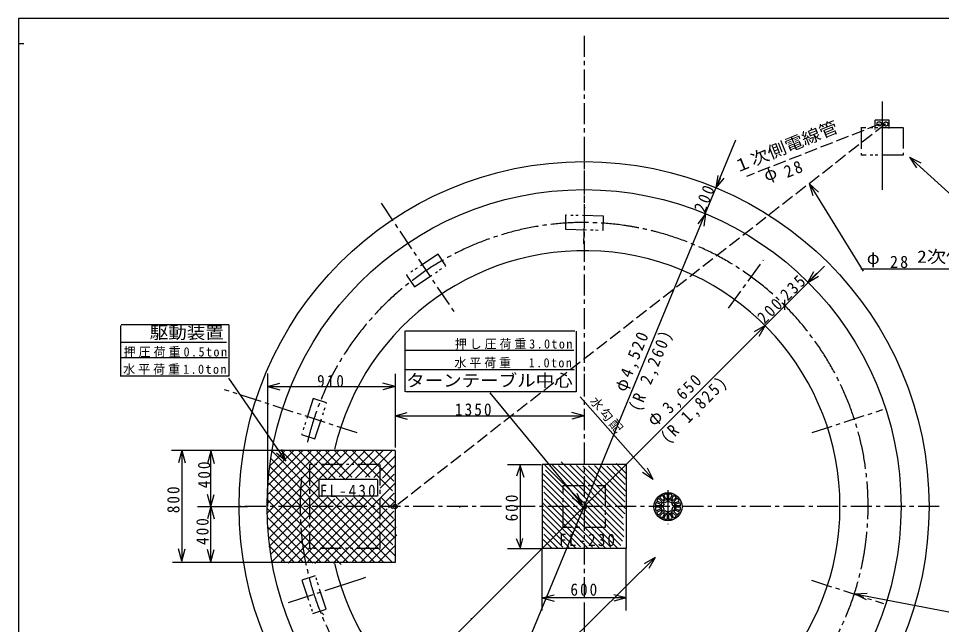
# Model space of a CAD drawing. Units: millimetres, scale not verified. Extents: x -5636 to 5974, y -4212 to 4128.
# Drawn here: x -5636 to 945, y -195 to 4128 of the extents above; entities that cross this region are included whole.
import ezdxf
from ezdxf.enums import TextEntityAlignment as Align

# ---------------------------------------------------------------- set-up
doc = ezdxf.new("R2010")
doc.units = ezdxf.units.MM
doc.header["$LTSCALE"] = 30
doc.header["$PDMODE"] = 32
doc.header["$PDSIZE"] = 15
for name, pattern in [('CHAIN1', [8, 5, -1, 1, -1]), ('CHAIN2', [12, 9, -1, 1, -1]), ('DASHED2', [3, 2, -1]), ('DASHED3', [4, 3, -1]), ('DOUBLE_CHAIN1', [8.8, 5, -1, 0.6, -0.6, 0.6, -1])]:
    doc.linetypes.add(name, pattern=pattern)
doc.layers.add('0-0', color=7, linetype='Continuous')
doc.styles.add('ＭＳ ゴシック', font='')
doc.styles.get('ＭＳ ゴシック').set_extended_font_data('MS Gothic')

msp = doc.modelspace()

# ---------------------------------------------------------------- linework, layer by layer
at = {"layer": '0-0'}
for p, q in [((-5636.25, 4127.81), (-5636.25, -4212.19)), ((2847.49, 4127.81), (-5636.25, 4127.81)), ((-5596.88, 3947.81), (-5636.25, 3947.81)), ((472.43, 3342.41), (472.43, 3401.88)), ((572.43, 3401.88), (472.43, 3401.88)), ((572.43, 3342.41), (572.43, 3401.88)), ((376.83, 3326.89), (369.23, 3326.89)), ((373.07, 3338.33), (372.02, 3338.33)), ((472.36, 3334.51), (472.36, 3334.99)), ((-2468.16, -1440.93), (-520.53, 3261.07)), ((718.11, 3139.06), (1174.05, 2722.96)), ((718.11, 3139.06), (798.03, 3097.66)), ((718.11, 3139.06), (766.62, 3063.25)), ((-661.58, 2919.47), (-648.16, 3008.47)), ((-661.58, 2919.47), (-605.46, 2989.83)), ((-661.58, 2919.47), (-631.64, 2988.08)), ((2.51, 2950.95), (387.2, 2324.45)), ((2.51, 2950.95), (67.85, 2889.06)), ((2.51, 2950.95), (28.15, 2864.68)), ((-738.43, 2735), (-793.22, 2663.6)), ((-738.43, 2735), (-750.18, 2645.77)), ((-3200.25, -949.92), (111.14, 2361.48)), ((-7.95, 2244.28), (35.77, 2322.95)), ((-7.95, 2244.28), (56.11, 2310.48)), ((370.13, 2341.52), (1727.48, 2341.52)), ((-7.95, 2244.28), (69.24, 2290.55)), ((-174.52, 2120.42), (-174.52, 2049.95)), ((-1603.13, 2047.82), (-1603.13, 1943.84)), ((-4907.84, 1937.95), (-4907.84, 1574.64)), ((-4136.14, 1943.81), (-4904.91, 1943.81)), ((-312.83, 1937.51), (-390.77, 1892.51)), ((-312.83, 1937.51), (-357.83, 1859.56)), ((-2879.3, 1464.15), (-2879.3, 1900.22)), ((-1669.63, 1898.12), (-2877.21, 1898.12)), ((-4152, 1815.79), (-4907.91, 1815.79)), ((-1676.64, 1760.16), (-2879.3, 1760.16)), ((-4145.19, 1706.49), (-4901.18, 1706.49)), ((-4636.17, 1708.3), (-4635.02, 1707.16)), ((-3860.68, 1594.81), (-3860.68, 646.15)), ((-3860.68, 1592.78), (-3860.68, 1475.51)), ((-2950.68, 1592.78), (-2950.68, 1475.51)), ((-2950.68, 1587.99), (-2950.68, 1067.27)), ((-1674.1, 1620.78), (-2883.5, 1620.78)), ((-1603.13, 1592.78), (-1603.13, 1475.51)), ((-3860.68, 1502.78), (-3773.75, 1526.07)), ((-2950.68, 1502.78), (-3037.62, 1526.07)), ((-3860.68, 1502.78), (-2950.68, 1502.78)), ((-3860.68, 1502.78), (-3773.75, 1479.48)), ((-2950.68, 1502.78), (-3037.62, 1479.48)), ((-2275.45, 1457.87), (-1614.46, 657.49)), ((-1111.34, 840.58), (-1632.04, 1429.46)), ((-2950.68, 1293.73), (-2863.75, 1317.02)), ((-1603.12, 1293.73), (-1690.06, 1317.02)), ((-2950.68, 1293.73), (-1603.12, 1293.73)), ((-2950.68, 1293.73), (-2863.75, 1270.44)), ((-1603.12, 1293.73), (-1690.06, 1270.44)), ((-3728.78, 969.77), (-3759.06, 1054.52)), ((-3338.86, 1063.86), (-3338.48, 1063.48)), ((-2950.68, 1046.87), (-4545.97, 1046.87)), ((-4471.91, 1045.55), (-4495.21, 958.61)), ((-4471.91, 1045.55), (-4471.91, 257.63)), ((-4471.91, 1045.55), (-4448.62, 958.61)), ((-4265.05, 1041.29), (-4288.34, 954.35)), ((-4265.05, 646.87), (-4265.05, 1041.29)), ((-4265.05, 1041.29), (-4241.76, 954.35)), ((-3483.78, 1043.85), (-3867.44, 660.2)), ((-3420.02, 1043.97), (-3863.95, 600.04)), ((-3611.31, 1043.61), (-3856.3, 798.61)), ((-3549.67, 1041.6), (-3855.97, 735.3)), ((-3295.69, 1041.03), (-3850.8, 485.91)), ((-3675.07, 1043.48), (-3850.35, 868.21)), ((-3739.9, 1042.29), (-3849.11, 933.08)), ((-3355.19, 1045.16), (-3838.43, 561.93)), ((-3826.87, 1042.75), (-3033.3, 249.19)), ((-3764.17, 1043.69), (-3496.72, 776.24)), ((-3701.47, 1044.63), (-3500.75, 843.92)), ((-3638.77, 1045.57), (-3434.14, 840.95)), ((-3573.94, 1044.39), (-3377.34, 847.79)), ((-3508.05, 1042.13), (-3310.55, 844.63)), ((-3444.29, 1042.01), (-3258.75, 856.47)), ((-3230.86, 1042.21), (-3425.61, 847.47)), ((-3381.59, 1042.95), (-3336.87, 998.23)), ((-3167.1, 1042.34), (-3350.65, 858.78)), ((-3321.02, 1046.03), (-3131.16, 856.16)), ((-3104.4, 1041.39), (-3307.92, 837.87)), ((-3255.13, 1043.77), (-2969.74, 758.38)), ((-3037.44, 1044.71), (-3233.66, 848.49)), ((-3197.17, 1049.45), (-3195.67, 1047.95)), ((-3176.06, 1044.06), (-2959.28, 827.28)), ((-2969.66, 1048.85), (-3161.08, 857.44)), ((-2951.9, 1002.97), (-3102.12, 852.75)), ((-3089.18, 1043.62), (-2965.7, 920.15)), ((-2950.68, 1046.87), (-2950.68, 246.87)), ((-3841.05, 929.65), (-3160.17, 248.77)), ((-3834.99, 987.24), (-3098.52, 250.77)), ((-2950.26, 940.97), (-3041.2, 850.03)), ((-2149.68, 946.88), (-1908.28, 946.88)), ((-2057.45, 947.39), (-2084.17, 862.79)), ((-2061.9, 940.71), (-2032.96, 856.11)), ((-2059.68, 946.88), (-2059.68, 346.88)), ((-1303.13, 946.88), (-1903.13, 946.88)), ((-1903.13, 946.88), (-1903.13, 346.88)), ((-1616.43, 676.95), (-1882.25, 942.77)), ((-1830.7, 943.31), (-1318.94, 431.56)), ((-1785.57, 940.61), (-1320.05, 475.09)), ((-1767.54, 965.01), (-1321.16, 518.63)), ((-1706.47, 946.37), (-1323.86, 563.75)), ((-1656.57, 938.89), (-1312.21, 594.53)), ((-1613.03, 937.78), (-1308.53, 633.28)), ((-1571.09, 938.27), (-1312.83, 680)), ((-1529.16, 938.76), (-1310.74, 720.35)), ((-1484.03, 936.06), (-1302.29, 754.31)), ((-1440.5, 934.95), (-1309.77, 804.22)), ((-1401.75, 938.63), (-1304.38, 841.26)), ((-1374.16, 953.46), (-1302.42, 881.72)), ((-3847.47, 872.43), (-3221.81, 246.77)), ((-2957.11, 877.56), (-3058.04, 776.63)), ((-1361.86, 347.2), (-1894.34, 879.67)), ((-1879.5, 907.26), (-1340.64, 368.41)), ((-1111.34, 840.58), (-1186.38, 890.28)), ((-1111.34, 840.58), (-1151.48, 921.14)), ((-3851.74, 813.07), (-3285.84, 247.16)), ((-3494.79, 836.24), (-3494.79, 721.7)), ((-3077.8, 838.9), (-3486.82, 838.9)), ((-3459.72, 802.88), (-3458.97, 802.13)), ((-2948.31, 815.64), (-3123.07, 640.89)), ((-1894.82, 837.73), (-1413.36, 356.27)), ((-1893.72, 794.2), (-1450.52, 351)), ((-4265.05, 646.87), (-4288.34, 733.81)), ((-4265.05, 646.87), (-4241.76, 733.81)), ((-3499.05, 774.03), (-3851.72, 421.35)), ((-3846.47, 744.15), (-3336.15, 233.83)), ((-2957.66, 742.66), (-3071.85, 628.47)), ((-1891.02, 749.08), (-1492.46, 350.51)), ((-1614.46, 657.49), (-1651.86, 739.35)), ((-1030.91, 698.19), (-1042.97, 727.31)), ((-1021.37, 701.29), (-1033.68, 731)), ((-1010.42, 735.5), (-1010.42, 703.96)), ((-1000.42, 735.54), (-1000.42, 703.63)), ((-986.99, 700.74), (-974.72, 730.37)), ((-977.89, 696.59), (-965.51, 726.48)), ((-3863.4, 697.44), (-3419.86, 253.91)), ((-3490.98, 718.45), (-3850.21, 359.22)), ((-3436.45, 709.35), (-3837.79, 308)), ((-3380.38, 701.78), (-3465.26, 616.9)), ((-3435.81, 715.33), (-2973.45, 252.97)), ((-3315.82, 702.69), (-3393.42, 625.09)), ((-3371.04, 714.2), (-2948.79, 291.95)), ((-3250.05, 704.83), (-3315.53, 639.35)), ((-3304.25, 711.05), (-2966.78, 373.58)), ((-3183.07, 708.17), (-3261.88, 629.35)), ((-3244.45, 714.89), (-2952.22, 422.67)), ((-3118.51, 709.09), (-3190.05, 637.55)), ((-3182.65, 716.74), (-2954.93, 489.01)), ((-3113.86, 711.58), (-2962.95, 560.67)), ((-3052.07, 713.43), (-2970.13, 631.49)), ((-2946.66, 690.02), (-2998.8, 637.88)), ((-2987.27, 712.27), (-2959.3, 684.3)), ((-1898.37, 671.58), (-1579.52, 352.73)), ((-1886.72, 702.35), (-1542.37, 358)), ((-1614.46, 657.49), (-1687.78, 709.69)), ((-1635.09, 705.28), (-1329, 399.19)), ((-1059.83, 664.13), (-1090.12, 676.68)), ((-1055.93, 673.34), (-1085.72, 685.68)), ((-1049.95, 683.43), (-1072.19, 705.66)), ((-1042.37, 689.99), (-1065.12, 712.73)), ((-1053.28, 661.42), (-1053.45, 661.49)), ((-1033.4, 666.88), (-1044.31, 677.79)), ((-1026.42, 674.04), (-1037.25, 684.87)), ((-1018.21, 693.66), (-1018.28, 693.83)), ((-1010.42, 695.56), (-1010.42, 680.42)), ((-1000.42, 696.07), (-1000.42, 680.42)), ((-984.5, 674.56), (-973.77, 685.28)), ((-977.34, 667.57), (-966.45, 678.47)), ((-968.9, 690.16), (-945.47, 713.59)), ((-961.66, 683.25), (-938.73, 706.18)), ((-958.33, 659.98), (-958.24, 660.02)), ((-954.43, 672.42), (-924.62, 684.77)), ((-950.43, 663.25), (-920.02, 675.85)), ((-4358.79, 646.87), (-4002.79, 646.87)), ((-4265.05, 646.87), (-4288.34, 559.94)), ((-4265.05, 646.87), (-4241.76, 559.94)), ((-4265.05, 253.37), (-4265.05, 646.87)), ((-4026.8, 649.58), (-4026.8, 645.32)), ((-3859.72, 630.12), (-3479.12, 249.52)), ((-3828.83, 253.32), (-3460.65, 621.5)), ((-3381.03, 637.49), (-3763.61, 254.91)), ((-3316.01, 638.87), (-3712.11, 242.77)), ((-3261.61, 629.62), (-3643.9, 247.33)), ((-3184.64, 642.96), (-3572.12, 255.47)), ((-3124.93, 639.02), (-3523.6, 240.36)), ((-3069.21, 631.11), (-3448.84, 251.48)), ((-3006.85, 629.83), (-3393.16, 243.52)), ((-2959.09, 613.95), (-3320.78, 252.26)), ((-2492.3, 646.99), (-2492.14, 638.85)), ((-1894.07, 624.85), (-1627.84, 358.62)), ((-1062.34, 641.87), (-1095.03, 641.87)), ((-1062.72, 651.88), (-1093.55, 651.88)), ((-1058.91, 627.67), (-1089.09, 615.17)), ((-1054.15, 618.82), (-1084.92, 606.07)), ((-1047.95, 609.28), (-1072.2, 585.03)), ((-1041.05, 602.04), (-1064.79, 578.29)), ((-1039.27, 651.88), (-1054.45, 651.88)), ((-1039.83, 641.87), (-1054.45, 641.87)), ((-1051.01, 630.94), (-1051.1, 630.9)), ((-1032.61, 624.62), (-1043.63, 613.6)), ((-1043.33, 564.72), (-1030.62, 595.42)), ((-1024.75, 618.33), (-1035.99, 607.09)), ((-1010.42, 610.89), (-1010.42, 596.98)), ((-1004.5, 646.88), (-1005.72, 646.88)), ((-1004.5, 646.88), (-1004.81, 647.18)), ((-1000.42, 612.11), (-1000.42, 596.98)), ((-974.01, 560.81), (-987.26, 592.81)), ((-973.65, 607.12), (-984.25, 617.72)), ((-980.41, 602.4), (-980.45, 602.5)), ((-964.78, 564.65), (-978.06, 596.71)), ((-966.76, 614.38), (-977.18, 624.8)), ((-955.66, 641.87), (-970.95, 641.87)), ((-955.66, 651.88), (-970.56, 651.88)), ((-944.3, 577.77), (-969.32, 602.8)), ((-937.23, 584.84), (-961.69, 609.31)), ((-923.3, 607.58), (-954.53, 620.51)), ((-920.1, 617.08), (-951.27, 629.99)), ((-915.45, 651.88), (-948.6, 651.88)), ((-915.45, 641.87), (-948.44, 641.87)), ((-3858.33, 565.1), (-3537.18, 243.95)), ((-2947.19, 562.21), (-3254.37, 255.03)), ((-1900.94, 589.29), (-1664.99, 353.34)), ((-1896.65, 542.57), (-1708.52, 354.45)), ((-1034.25, 560.51), (-1021.28, 591.84)), ((-1010.42, 590.22), (-1010.42, 556.61)), ((-1000.42, 590.59), (-1000.42, 555.78)), ((-3854.65, 497.78), (-3608.96, 252.09)), ((-2943.26, 502.5), (-3193.32, 252.44)), ((-1895.54, 499.04), (-1753.65, 357.15)), ((-3849.82, 429.31), (-3671.8, 251.28)), ((-2938, 444.12), (-3134.66, 247.46)), ((-2057.45, 350.72), (-2084.17, 417.51)), ((-2057.45, 352.95), (-2039.64, 419.74)), ((-1895.96, 412.53), (-1835.3, 351.86)), ((-1889.65, 450.72), (-1792.28, 353.36)), ((-4471.91, 257.63), (-4495.21, 344.56)), ((-4471.91, 257.63), (-4448.62, 344.56)), ((-4265.05, 253.37), (-4288.34, 340.3)), ((-4265.05, 253.37), (-4241.76, 340.3)), ((-3842.71, 358.56), (-3738.81, 254.65)), ((-2947.62, 370.86), (-3067.05, 251.43)), ((-2149.68, 346.88), (-1908.28, 346.88)), ((-1903.12, -95.49), (-1903.13, 346.27)), ((-1303.12, -95.49), (-1303.13, 346.27)), ((-1097.15, 283.17), (-1960.33, -570.52)), ((-1097.15, 283.17), (-1175.34, 238.6)), ((-1097.15, 283.17), (-1142.58, 205.48)), ((-2950.68, 246.87), (-4537.46, 246.87)), ((-3160.65, 140.8), (-3194.81, 129.7)), ((-1903.12, -5.49), (-1816.19, 17.8)), ((-1303.12, -5.49), (-1390.06, 17.8)), ((326.05, 23.48), (415.81, 30.04)), ((326.05, 23.48), (1197.53, -143.13)), ((326.05, 23.48), (407.06, -15.72)), ((-1303.12, -5.49), (-1903.12, -5.49)), ((-1903.12, -5.49), (-1816.19, -28.79)), ((-1603.12, -63.12), (-1603.12, -170.3)), ((-1303.12, -5.49), (-1390.06, -28.79))]:
    msp.add_line(p, q, dxfattribs=at)
at = {"layer": '0-0', "linetype": 'CHAIN1'}
for p, q in [((-1603.12, 4004.45), (-1603.12, 2756.92)), ((521.87, 3536.67), (521.87, 2906.43)), ((521.23, 3442.77), (521.23, 3058.61)), ((-1603.13, 3262.5), (-1603.12, -1504.19)), ((-3049.72, 2810.18), (-2522.93, 2021.79)), ((-1604.52, 2521.01), (-1598.79, 2783.67)), ((-574.15, 2060.73), (-323.28, 2406.03)), ((-3221.16, 1172.33), (-4165.98, 1479.32)), ((21.85, 1174.51), (527.78, 1338.9)), ((-3560.68, 946.88), (-3560.68, 346.88)), ((-3060.68, 946.88), (-3060.68, 346.88)), ((-1005.42, 763.77), (-1005.42, 520.31)), ((928.12, 646.88), (-4061.17, 646.87)), ((-1602.68, 647.25), (-1601.19, 647.54)), ((17.83, 121.65), (531.22, -45.16)), ((-2404.69, -153.13), (-2410.71, -153.13))]:
    msp.add_line(p, q, dxfattribs=at)
at = {"layer": '0-0', "linetype": 'DASHED3'}
for p, q in [((545.3, 3373.63), (-2950.13, 646.86)), ((501.93, 3373.45), (-444.93, 3001.1))]:
    msp.add_line(p, q, dxfattribs=at)
at = {"layer": '0-0', "linetype": 'DOUBLE_CHAIN1'}
for p, q in [((670.37, 3346.74), (370.97, 3346.74)), ((371.23, 3347.07), (371.23, 3151.88)), ((671.23, 3350.17), (671.23, 3151.88)), ((671.23, 3151.88), (371.23, 3151.88)), ((-3064.32, 946.88), (-3563.1, 946.88)), ((-3707.54, 346.88), (-3710.68, 346.88)), ((-3071, 346.88), (-3568.15, 346.88)), ((-4553.98, 253.12), (-4553.98, 251.43))]:
    msp.add_line(p, q, dxfattribs=at)
at = {"layer": '0-0', "linetype": 'CHAIN2'}
msp.add_line((-3194.27, 129.02), (-3713.41, -39.66), dxfattribs=at)
at = {"layer": '0-0', "linetype": 'DASHED2'}
msp.add_line((-3473.44, -112.5), (-3459.38, -126.56), dxfattribs=at)
at = {"layer": '0-0', "linetype": 'DOUBLE_CHAIN1'}
for points in [[(-1736.93, 2623.95), (-1467, 2618.06), (-1464.82, 2718.03), (-1734.75, 2723.92)], [(-2813.29, 2214.03), (-2588.79, 2364.03), (-2644.35, 2447.18), (-2868.84, 2297.18)], [(-3522.61, 1129.8), (-3439.18, 1386.58), (-3534.28, 1417.49), (-3617.72, 1160.7)], [(-3537.46, -114.94), (-3442.35, -84.04), (-3519.61, 153.72), (-3614.71, 122.82)]]:
    msp.add_lwpolyline(points, close=True, dxfattribs=at)
at = {"layer": '0-0'}
for points in [[(-4136.14, 1943.81), (-4136.14, 1575.91), (-4908.05, 1575.91)], [(-1659.14, 1898.12), (-1659.14, 1465.44), (-2874.07, 1465.44)], [(-4138.46, 1562.34), (-3728.78, 969.77), (-3797.38, 1028.03)], [(-1303.13, 946.88), (-1303.13, 346.88), (-1903.13, 346.88)], [(-3075.15, 838.9), (-3075.15, 721.7), (-3494.79, 721.7)]]:
    msp.add_lwpolyline(points, dxfattribs=at)
at = {"layer": '0-0', "linetype": 'CHAIN1'}
msp.add_lwpolyline([(-1453.43, 497.35), (-1753.43, 497.35), (-1753.43, 797.35), (-1453.43, 797.35)], close=True, dxfattribs=at)
for centre in [(500.37, 3376.56), (548.49, 3375.01)]:
    msp.add_circle(centre, 15, dxfattribs=at)
at = {"layer": '0-0'}
for centre, radius in [((-1603.3, 647.04), 2460), ((-1603.3, 647.04), 2260), ((-1005.11, 645.66), 100), ((-2950.54, 646.97), 15)]:
    msp.add_circle(centre, radius, dxfattribs=at)
at = {"layer": '0-0', "linetype": 'DASHED3'}
msp.add_circle((-2950.79, 646.71), 15, dxfattribs=at)
at = {"layer": '0-0', "linetype": 'CHAIN2'}
msp.add_arc((-1603.3, 647.04), 2025, 174.09954, 166.92079, dxfattribs=at)
at = {"layer": '0-0'}
for centre, radius, start, end in [((-1603.3, 647.04), 1824.64, 192.86905, 167.07673), ((-1852.75, 647.26), 1600, 172.09276, 172.099), ((-1005.11, 645.66), 90, 114.87925, 131.81526), ((-1005.11, 645.66), 90, 93.38138, 108.50914), ((-1005.11, 645.66), 90, 70.26388, 87.01187), ((-1005.11, 645.66), 90, 48.84041, 63.89423), ((-1852.75, 647.26), 1600, 179.58424, 179.60632), ((-1005.11, 645.66), 90, 160.02568, 176.05233), ((-1005.11, 645.66), 90, 138.18474, 153.59639), ((-1005.53, 646.62), 57, 163.04336, 174.23757), ((-1005.53, 646.62), 57, 140.73318, 152.28379), ((-1005.11, 646.27), 50, 140.75357, 173.20085), ((-1005.53, 646.62), 57, 116.41162, 130.44785), ((-1005.11, 646.27), 35, 143.92723, 170.62262), ((-1005.11, 646.27), 50, 95.5395, 129.57831), ((-1005.11, 646.27), 35, 98.47625, 127.49952), ((-1005.53, 646.62), 57, 94.54714, 105.93072), ((-1005.11, 646.27), 35, 53.92723, 82.88883), ((-1005.11, 646.27), 50, 51.54931, 84.69326), ((-1005.53, 646.62), 57, 70.96601, 84.81962), ((-1005.53, 646.62), 57, 49.81767, 61.00942), ((-1005.11, 646.27), 35, 9.21907, 37.49952), ((-1005.11, 646.27), 50, 6.62631, 39.55449), ((-1005.53, 646.62), 57, 26.84975, 39.92808), ((-1005.53, 646.62), 57, 5.3129, 16.74252), ((-1005.11, 645.66), 90, 25.93151, 42.39746), ((-1005.11, 645.66), 90, 3.95975, 19.54624), ((-1005.11, 645.66), 90, 182.40886, 200.19457), ((-1005.11, 645.66), 90, 206.10263, 222.17344), ((-1005.53, 646.62), 57, 184.58867, 199.39781), ((-1005.53, 646.62), 57, 209.45139, 222.27687), ((-1005.11, 646.27), 50, 185.61906, 221.26952), ((-1005.53, 646.62), 57, 231.45684, 242.88032), ((-1005.11, 646.27), 35, 187.20989, 218.21109), ((-1005.11, 646.27), 50, 231.75796, 265.05248), ((-1005.11, 646.27), 35, 234.92052, 261.23503), ((-1005.11, 646.27), 35, 277.73926, 306.31233), ((-1005.11, 646.27), 50, 275.50685, 309.0165), ((-1005.53, 646.62), 57, 275.27625, 288.73521), ((-1005.53, 646.62), 57, 299.40463, 309.36793), ((-1005.11, 646.27), 35, 323.17866, 352.80668), ((-1005.11, 646.27), 50, 320.69258, 355.24385), ((-1005.53, 646.62), 57, 319.51351, 333.732), ((-1005.53, 646.62), 57, 342.36444, 355.31722), ((-1005.11, 645.66), 90, 318.23804, 335.10982), ((-1005.11, 645.66), 90, 341.43464, 357.75974), ((-1005.11, 645.66), 90, 228.45977, 244.71526), ((-1005.11, 645.66), 90, 251.10577, 266.81686), ((-1005.53, 646.62), 57, 254.79801, 264.99421), ((-1005.11, 645.66), 90, 272.98813, 290.08905), ((-1005.11, 645.66), 90, 296.67119, 312.02194)]:
    msp.add_arc(centre, radius, start, end, dxfattribs=at)
for p in [(-1604.18, 637.82), (-1596.05, 637.82)]:
    msp.add_point(p, dxfattribs=at)

# ---------------------------------------------------------------- texts
at = {"layer": '0-0', "style": 'ＭＳ ゴシック', "width": 1.1}
msp.add_text('１次側電線管', height=87.98, rotation=22, dxfattribs=at).set_placement((-509.16, 2998.86), align=Align.BOTTOM_LEFT)
at = {"layer": '0-0', "style": 'ＭＳ ゴシック'}
for s, rotation, p in [('φ', 22, (-292.41, 2939.23)), ('Φ', 40, (-1084.81, 1187.55))]:
    msp.add_text(s, height=87.98, rotation=rotation, dxfattribs=at).set_placement(p, align=Align.BOTTOM_LEFT)
msp.add_text('φ', height=87.98, dxfattribs=at).set_placement((412.81, 2350.06), align=Align.BOTTOM_LEFT)
for s, width, p in [('2次側電線管', 1.15, (771.36, 2358.6)), ('駆動装置', 1.1, (-4700.23, 1817.06)), ('ターンテーブル中心', 1.1, (-2872.34, 1475.67))]:
    msp.add_text(s, height=87.98, dxfattribs=dict(at, width=width)).set_placement(p, align=Align.BOTTOM_LEFT)
at = {"layer": '0-0', "attachment_point": 7, "style": 'ＭＳ ゴシック'}
for s, insert, char_height, rotation in [('\\T1.27;\\W0.95;28', (-155.39, 2987.71), 87.98, 22), ('\\T1.27;\\W0.9;200', (-741.42, 2737.34), 87.98, 67.5), ('\\T1.27;\\W0.9;235', (-151.03, 2107.6), 87.98, 45), ('\\T1.27;\\W0.9;200', (-315.46, 1943.17), 87.98, 45), ('\\T1.23;\\W0.95;φ4,520', (-1288.34, 1450.27), 87.98, 67.5), ('\\T1.28;\\W0.9;(R\\~2,260)', (-1185.56, 1309.63), 87.98, 67.5), ('\\T1.28;\\W0.9;3,650', (-976.21, 1287.09), 87.98, 45), ('\\T1.28;\\W0.9;(R\\~1,825)', (-989.78, 1074.43), 87.98, 45), ('\\T1.17;水勾配', (-1570.67, 1391.46), 65.98, 310), ('\\T1.27;\\W0.9;400', (-4267.75, 777.05), 87.98, 90), ('\\T1.27;\\W0.9;800', (-4486.91, 599.38), 87.98, 90), ('\\T1.27;\\W0.9;600', (-2074.68, 540.98), 87.98, 90), ('\\T1.27;\\W0.9;400', (-4279.3, 372.76), 87.98, 90)]:
    msp.add_mtext(s, dxfattribs=dict(at, insert=insert, char_height=char_height, rotation=rotation))
for s, insert, char_height in [('\\T1.27;\\W0.95;28', (578.04, 2346.45), 87.98), ('\\T1.24;\\W0.95;押し圧荷重3.0ton', (-2524.53, 1766.77), 65.98), ('\\T1.25;\\W0.95;押圧荷重0.5ton', (-4886.43, 1709.93), 65.98), ('\\T1.24;\\W0.95;水平荷重\u30001.0ton', (-2527.9, 1631.87), 65.98), ('\\T1.25;\\W0.95;水平荷重1.0ton', (-4889.87, 1586.22), 65.98), ('\\T1.27;\\W0.9;910', (-3506.73, 1496.81), 87.98), ('\\T1.28;\\W0.9;1350', (-2523.93, 1293.73), 87.98), ('\\T1.28;\\W0.9;FL-430', (-3488.58, 714.07), 87.98), ('\\T1.28;\\W0.9;FL-230', (-1781.57, 363.53), 87.98), ('\\T1.27;\\W0.9;600', (-1700.62, 9.51), 87.98)]:
    msp.add_mtext(s, dxfattribs=dict(at, insert=insert, char_height=char_height))

doc.saveas('drawing.dxf')
